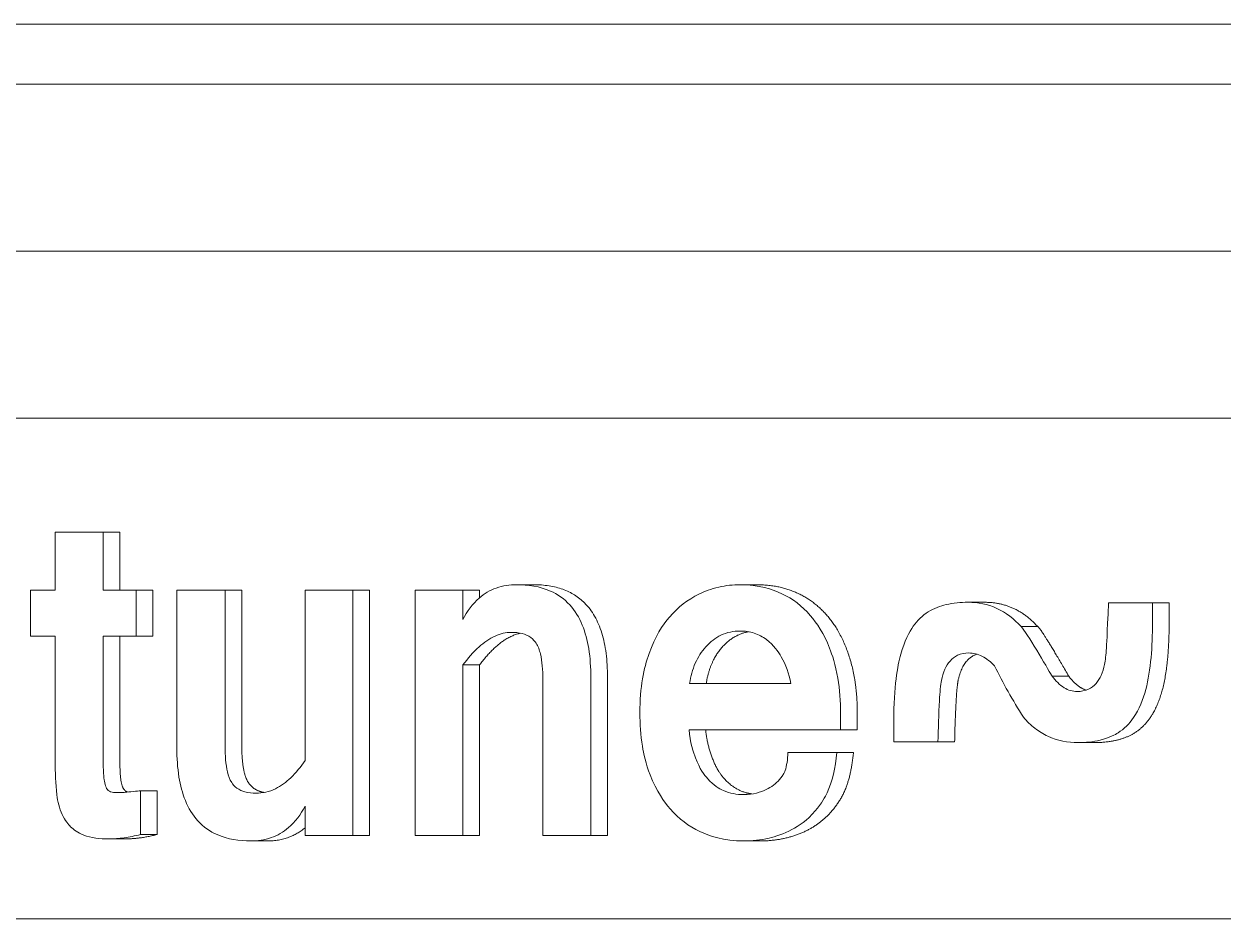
# Model space of a CAD drawing. Header units: inches. Extents: x 12 to 318, y 5 to 204.
# Drawn here: x 232.006 to 233.803, y 86.584 to 87.924 of the extents above; entities that cross this region are included whole.
import ezdxf

# ---------------------------------------------------------------- set-up
doc = ezdxf.new("R2010")
doc.units = ezdxf.units.IN
doc.header["$LTSCALE"] = 9.5
doc.header["$MEASUREMENT"] = 0
doc.layers.add('Visible', color=7, linetype='Continuous', lineweight=18)

msp = doc.modelspace()

# ---------------------------------------------------------------- linework, layer by layer
at = {"layer": 'Visible'}
for p, q in [((239.278264, 87.924298), (228.193139, 87.924298)), ((227.780472, 87.834298), (239.471815, 87.834298)), ((228.511181, 87.584263), (238.741106, 87.584263)), ((230.865688, 87.334263), (236.3866, 87.334263)), ((232.124702, 87.16321), (232.052825, 87.16321)), ((232.052825, 87.16321), (232.052825, 87.076672)), ((232.124702, 87.076672), (232.124702, 87.16321)), ((232.149702, 87.16321), (232.124702, 87.16321)), ((232.149702, 87.16321), (232.149702, 87.076672)), ((232.052825, 87.076672), (232.01601, 87.076672)), ((232.01601, 87.076672), (232.01601, 87.007846)), ((232.173788, 87.076672), (232.124702, 87.076672)), ((232.173788, 87.007846), (232.173788, 87.076672)), ((232.198788, 87.076672), (232.173788, 87.076672)), ((232.198788, 87.076672), (232.198788, 87.007846)), ((232.307274, 87.076672), (232.234959, 87.076672)), ((232.234959, 87.076672), (232.234959, 86.839829)), ((232.307274, 86.84236), (232.307274, 87.076672)), ((232.332274, 87.076672), (232.307274, 87.076672)), ((232.332274, 87.076672), (232.332274, 86.84236)), ((232.498361, 87.076672), (232.426922, 87.076672)), ((232.426922, 87.076672), (232.426922, 86.821611)), ((232.498361, 86.709263), (232.498361, 87.076672)), ((232.523361, 87.076672), (232.498361, 87.076672)), ((232.523361, 87.076672), (232.523361, 86.709263)), ((232.663402, 87.076672), (232.591964, 87.076672)), ((232.591964, 87.076672), (232.591964, 86.709263)), ((232.663402, 87.032643), (232.663402, 87.076672)), ((232.688402, 87.076672), (232.663402, 87.076672)), ((232.688402, 87.076672), (232.688402, 87.065385)), ((232.769044, 87.084769), (232.744044, 87.084769)), ((233.103697, 87.084769), (233.078697, 87.084769)), ((233.444924, 87.058453), (233.419924, 87.058453)), ((233.696035, 87.057441), (233.630294, 87.057441)), ((233.721035, 87.057441), (233.696035, 87.057441)), ((233.696035, 87.027583), (233.696035, 87.057441)), ((233.721035, 87.057441), (233.721035, 87.027583)), ((233.524251, 87.022016), (233.499251, 87.022016)), ((232.01601, 87.007846), (232.052825, 87.007846)), ((232.052825, 87.007846), (232.052825, 86.820599)), ((232.124702, 86.818068), (232.124702, 87.007846)), ((232.124702, 87.007846), (232.173788, 87.007846)), ((232.149702, 87.007846), (232.149702, 86.818068)), ((232.198788, 87.007846), (232.173788, 87.007846)), ((232.663402, 86.709263), (232.663402, 86.964829)), ((232.688402, 86.964829), (232.663402, 86.964829)), ((232.688402, 86.964829), (232.688402, 86.709263)), ((232.783051, 86.943574), (232.783051, 86.709263)), ((232.854927, 86.709263), (232.854927, 86.946105)), ((232.879927, 86.946105), (232.879927, 86.709263)), ((233.154518, 86.936995), (233.002876, 86.936995)), ((233.570708, 86.947623), (233.545708, 86.947623)), ((233.229024, 86.867663), (233.229024, 86.892461)), ((233.254024, 86.892461), (233.254024, 86.867663)), ((233.308603, 86.879809), (233.308603, 86.849445)), ((233.001999, 86.867663), (233.229024, 86.867663)), ((233.254024, 86.867663), (233.229024, 86.867663)), ((233.308603, 86.849445), (233.374782, 86.849445)), ((233.399782, 86.849445), (233.374782, 86.849445)), ((233.609714, 86.848433), (233.584714, 86.848433)), ((233.223327, 86.833757), (233.150135, 86.833757)), ((233.248327, 86.833757), (233.223327, 86.833757)), ((232.180362, 86.710781), (232.180362, 86.776064)), ((232.205362, 86.776064), (232.180362, 86.776064)), ((232.205362, 86.776064), (232.205362, 86.710781)), ((232.426922, 86.753291), (232.426922, 86.709263)), ((232.158029, 86.704202), (232.133029, 86.704202)), ((232.205362, 86.710781), (232.180362, 86.710781)), ((232.370404, 86.701166), (232.345404, 86.701166)), ((232.426922, 86.709263), (232.498361, 86.709263)), ((232.523361, 86.709263), (232.498361, 86.709263)), ((232.591964, 86.709263), (232.663402, 86.709263)), ((232.688402, 86.709263), (232.663402, 86.709263)), ((232.783051, 86.709263), (232.854927, 86.709263)), ((232.879927, 86.709263), (232.854927, 86.709263)), ((233.108956, 86.701166), (233.083956, 86.701166)), ((236.3866, 86.584263), (231.786123, 86.584263))]:
    msp.add_line(p, q, dxfattribs=at)
for points, degree, knots in [([(232.744044, 87.084769), (232.733623, 87.084769), (232.723239, 87.083308), (232.704003, 87.076486), (232.69546, 87.071532), (232.67773, 87.056105), (232.669771, 87.045061), (232.663402, 87.032643)], 3, [-0.286997863, -0.286997863, -0.286997863, -0.286997863, -0.195305384, -0.195305384, -0.109970073, -0.109970073, 0, 0, 0, 0]), ([(232.854927, 86.946105), (232.854927, 86.960426), (232.85404, 86.975039), (232.849776, 87.001172), (232.846737, 87.013079), (232.837511, 87.035582), (232.831355, 87.045842), (232.814992, 87.063767), (232.805166, 87.070565), (232.778457, 87.082338), (232.760995, 87.084769), (232.744044, 87.084769)], 3, [-0.549838036, -0.549838036, -0.549838036, -0.549838036, -0.440760651, -0.440760651, -0.347374274, -0.347374274, -0.251258835, -0.251258835, -0.149149172, -0.149149172, 0, 0, 0, 0]), ([(233.078697, 87.084769), (233.067867, 87.084769), (233.057097, 87.083656), (233.034933, 87.078586), (233.02517, 87.074785), (233.000223, 87.062385), (232.985492, 87.051071), (232.962618, 87.024402), (232.951089, 87.007157), (232.934492, 86.959933), (232.92837, 86.931601), (232.92837, 86.892967)], 3, [-1.49193162, -1.49193162, -1.49193162, -1.49193162, -1.29030138, -1.29030138, -1.0712515, -1.0712515, -0.64119148, -0.64119148, -0.29439022, -0.29439022, 0, 0, 0, 0]), ([(233.229024, 86.892461), (233.229024, 86.909937), (233.227781, 86.927467), (233.221365, 86.965014), (233.216373, 86.979903), (233.203946, 87.011653), (233.193534, 87.027346), (233.171357, 87.052984), (233.157093, 87.063732), (233.126993, 87.078022), (233.10679, 87.084769), (233.078697, 87.084769)], 3, [-0.953742878, -0.953742878, -0.953742878, -0.953742878, -0.864238922, -0.864238922, -0.757751945, -0.757751945, -0.52950742, -0.52950742, -0.247180323, -0.247180323, 0, 0, 0, 0]), ([(233.419924, 87.058453), (233.408986, 87.058453), (233.397876, 87.057452), (233.378374, 87.052816), (233.368993, 87.049599), (233.351493, 87.03866), (233.34405, 87.031404), (233.331795, 87.013853), (233.324714, 87.000585), (233.314251, 86.963023), (233.308603, 86.933078), (233.308603, 86.879809)], 3, [-2.38343253, -2.38343253, -2.38343253, -2.38343253, -1.8060438, -1.8060438, -1.33277788, -1.33277788, -0.86133468, -0.86133468, -0.40590851, -0.40590851, 0, 0, 0, 0]), ([(233.499251, 87.022016), (233.488655, 87.033762), (233.476633, 87.043074), (233.44921, 87.055671), (233.434747, 87.058453), (233.419924, 87.058453)], 3, [-0.259669604, -0.259669604, -0.259669604, -0.259669604, -0.130428825, -0.130428825, 0, 0, 0, 0]), ([(233.630294, 87.057441), (233.628275, 87.009047), (233.627454, 86.994541), (233.626519, 86.980324), (233.625604, 86.971344), (233.624159, 86.965336)], 3, [-0.0733444233, -0.0733444233, -0.0733444233, -0.0733444233, -0.047519074, -0.047519074, 0, 0, 0, 0]), ([(233.545708, 86.947623), (233.542842, 86.95262), (233.511461, 87.007318), (233.500901, 87.0205), (233.50024, 87.021259), (233.499568, 87.021824), (233.499402, 87.021946), (233.499251, 87.022016)], 3, [-0.0812338479, -0.0812338479, -0.0812338479, -0.0812338479, -0.0063211266, -0.0063211266, -0.0014322504, -0.0014322504, 0, 0, 0, 0]), ([(233.584714, 86.848433), (233.59573, 86.848433), (233.60694, 86.849448), (233.631769, 86.855461), (233.640535, 86.860464), (233.653666, 86.868804), (233.661333, 86.876405), (233.676277, 86.898102), (233.682088, 86.912806), (233.693791, 86.957183), (233.696035, 86.992695), (233.696035, 87.027583)], 3, [-0.589636819, -0.589636819, -0.589636819, -0.589636819, -0.553532833, -0.553532833, -0.506526146, -0.506526146, -0.40328783, -0.40328783, -0.265842047, -0.265842047, 0, 0, 0, 0]), ([(232.663402, 86.964829), (232.670662, 86.974526), (232.678744, 86.983867), (232.694903, 86.998292), (232.702974, 87.003999), (232.719535, 87.011446), (232.727705, 87.013412), (232.736155, 87.013412)], 3, [-0.254147783, -0.254147783, -0.254147783, -0.254147783, -0.156374809, -0.156374809, -0.074354364, -0.074354364, 0, 0, 0, 0]), ([(232.736155, 87.013412), (232.741511, 87.013412), (232.747029, 87.012907), (232.756737, 87.01034), (232.761105, 87.008484), (232.768753, 87.002921), (232.771274, 86.999869), (232.776055, 86.992522), (232.778081, 86.986751), (232.782168, 86.970013), (232.783051, 86.956684), (232.783051, 86.943574)], 3, [-0.243715019, -0.243715019, -0.243715019, -0.243715019, -0.209104446, -0.209104446, -0.179401679, -0.179401679, -0.150757457, -0.150757457, -0.099891353, -0.099891353, 0, 0, 0, 0]), ([(233.002876, 86.936995), (233.004467, 86.947562), (233.007211, 86.957783), (233.015482, 86.976455), (233.020703, 86.984566), (233.034083, 86.999441), (233.041597, 87.005146), (233.058996, 87.013492), (233.068712, 87.015437), (233.078697, 87.015437)], 3, [-0.311667492, -0.311667492, -0.311667492, -0.311667492, -0.237050543, -0.237050543, -0.16576507, -0.16576507, -0.087852602, -0.087852602, 0, 0, 0, 0]), ([(233.091198, 87.014354), (233.070128, 87.010583), (233.033135, 86.971915), (233.027876, 86.936995)], 2, [0.22302545, 0.22302545, 0.22302545, 1, 2, 2, 2]), ([(233.078697, 87.015437), (233.085806, 87.015437), (233.092849, 87.014458), (233.106225, 87.010082), (233.112338, 87.006871), (233.12857, 86.994588), (233.135868, 86.984191), (233.147299, 86.964871), (233.151917, 86.95137), (233.154518, 86.936995)], 3, [-0.251457438, -0.251457438, -0.251457438, -0.251457438, -0.21404187, -0.21404187, -0.178283825, -0.178283825, -0.111899249, -0.111899249, 0, 0, 0, 0]), ([(233.380041, 86.94155), (233.381257, 86.947237), (233.38293, 86.952901), (233.387256, 86.962635), (233.389754, 86.966828), (233.396161, 86.974206), (233.399959, 86.977112), (233.409512, 86.981581), (233.415144, 86.982542), (233.4208, 86.982542)], 3, [-0.174010342, -0.174010342, -0.174010342, -0.174010342, -0.129365784, -0.129365784, -0.090658973, -0.090658973, -0.049771795, -0.049771795, 0, 0, 0, 0]), ([(233.4208, 86.982542), (233.424215, 86.982542), (233.427594, 86.982146), (233.43431, 86.980527), (233.437577, 86.979312), (233.447654, 86.974288), (233.453848, 86.969219), (233.459368, 86.963311)], 3, [-0.126574619, -0.126574619, -0.126574619, -0.126574619, -0.096544816, -0.096544816, -0.066224916, -0.066224916, 0, 0, 0, 0]), ([(233.459368, 86.963311), (233.4659, 86.950285), (233.472743, 86.937463), (233.487211, 86.911814), (233.494859, 86.898991), (233.502757, 86.886388)], 3, [-0.23324276, -0.23324276, -0.23324276, -0.23324276, -0.118545851, -0.118545851, 0, 0, 0, 0]), ([(233.624159, 86.965336), (233.622977, 86.959739), (233.621347, 86.954145), (233.617132, 86.944595), (233.614702, 86.940492), (233.608374, 86.933245), (233.604501, 86.930343), (233.594888, 86.925837), (233.589161, 86.92485), (233.583399, 86.92485)], 3, [-0.172747525, -0.172747525, -0.172747525, -0.172747525, -0.128926767, -0.128926767, -0.091254657, -0.091254657, -0.050695576, -0.050695576, 0, 0, 0, 0]), ([(233.374782, 86.849445), (233.375227, 86.868315), (233.375934, 86.892022), (233.377787, 86.923524), (233.37875, 86.935026), (233.380041, 86.94155)], 3, [-0.129093531, -0.129093531, -0.129093531, -0.129093531, -0.050994454, -0.050994454, 0, 0, 0, 0]), ([(233.583399, 86.92485), (233.580043, 86.92485), (233.576738, 86.925323), (233.570143, 86.927248), (233.566949, 86.928699), (233.556958, 86.934735), (233.550906, 86.940871), (233.545708, 86.947623)], 3, [-0.128632551, -0.128632551, -0.128632551, -0.128632551, -0.099126524, -0.099126524, -0.068837122, -0.068837122, 0, 0, 0, 0]), ([(232.92837, 86.892967), (232.92837, 86.876204), (232.929505, 86.859312), (232.934076, 86.83197), (232.93734, 86.816853), (232.953445, 86.775106), (232.965067, 86.759156), (232.986647, 86.734277), (233.001509, 86.72308), (233.032562, 86.7084), (233.053814, 86.701166), (233.083956, 86.701166)], 3, [-1.15207317, -1.15207317, -1.15207317, -1.15207317, -0.93289171, -0.93289171, -0.78803686, -0.78803686, -0.5752915, -0.5752915, -0.26521632, -0.26521632, 0, 0, 0, 0]), ([(233.502757, 86.886388), (233.508045, 86.8802), (233.513792, 86.874629), (233.526155, 86.865042), (233.532628, 86.861087), (233.553894, 86.851238), (233.569167, 86.848433), (233.584714, 86.848433)], 3, [-0.267811712, -0.267811712, -0.267811712, -0.267811712, -0.201580456, -0.201580456, -0.136795366, -0.136795366, 0, 0, 0, 0]), ([(233.083956, 86.770497), (233.073547, 86.770497), (233.063232, 86.772257), (233.047175, 86.77946), (233.038739, 86.78439), (233.025069, 86.799588), (233.017961, 86.808869), (233.009027, 86.832764), (233.003359, 86.849342), (233.001999, 86.867663)], 3, [-1.96156648, -1.96156648, -1.96156648, -1.96156648, -1.05825772, -1.05825772, -0.46701751, -0.46701751, -0.14011971, -0.14011971, 0, 0, 0, 0]), ([(233.026999, 86.867663), (233.028314, 86.849951), (233.042339, 86.808959), (233.064253, 86.783149), (233.086497, 86.772957), (233.096164, 86.771454)], 2, [0, 0, 0, 1, 2, 3, 3.61124941, 3.61124941, 3.61124941]), ([(232.353293, 86.772522), (232.347868, 86.772522), (232.342267, 86.77305), (232.332651, 86.775708), (232.328439, 86.77756), (232.321295, 86.782886), (232.318841, 86.785769), (232.314099, 86.793149), (232.312139, 86.798874), (232.308133, 86.815593), (232.307274, 86.829118), (232.307274, 86.84236)], 3, [-0.253422966, -0.253422966, -0.253422966, -0.253422966, -0.213493453, -0.213493453, -0.180698068, -0.180698068, -0.150977621, -0.150977621, -0.100904321, -0.100904321, 0, 0, 0, 0]), ([(232.332274, 86.84236), (232.332274, 86.80238), (232.350397, 86.776657), (232.365562, 86.773667)], 2, [0, 0, 0, 1, 1.72298337, 1.72298337, 1.72298337]), ([(232.234959, 86.839829), (232.234959, 86.825478), (232.235847, 86.81083), (232.240114, 86.784647), (232.243156, 86.772719), (232.252377, 86.750221), (232.258518, 86.739977), (232.274828, 86.722095), (232.284614, 86.715316), (232.311191, 86.703588), (232.328547, 86.701166), (232.345404, 86.701166)], 3, [-0.548827562, -0.548827562, -0.548827562, -0.548827562, -0.439512351, -0.439512351, -0.34598462, -0.34598462, -0.250058124, -0.250058124, -0.148318491, -0.148318491, 0, 0, 0, 0]), ([(233.083956, 86.701166), (233.096709, 86.701166), (233.10939, 86.702504), (233.131694, 86.707749), (233.143737, 86.711561), (233.166011, 86.723438), (233.178959, 86.731823), (233.200604, 86.757174), (233.20631, 86.767986), (233.216611, 86.789476), (233.22107, 86.81059), (233.223327, 86.833757)], 3, [-0.510586724, -0.510586724, -0.510586724, -0.510586724, -0.395857325, -0.395857325, -0.305816844, -0.305816844, -0.233792858, -0.233792858, -0.177640706, -0.177640706, 0, 0, 0, 0]), ([(233.150135, 86.833757), (233.149709, 86.822917), (233.148433, 86.813491), (233.145571, 86.805624), (233.143429, 86.799854), (233.132149, 86.786888), (233.125261, 86.781776), (233.109723, 86.774303), (233.098151, 86.770497), (233.083956, 86.770497)], 3, [-1.35675121, -1.35675121, -1.35675121, -1.35675121, -0.38738366, -0.38738366, -0.25082013, -0.25082013, -0.12489258, -0.12489258, 0, 0, 0, 0]), ([(232.052825, 86.820599), (232.052825, 86.803756), (232.053227, 86.786833), (232.056407, 86.759889), (232.058925, 86.750014), (232.06763, 86.731343), (232.072574, 86.725649), (232.080254, 86.718027), (232.086435, 86.713267), (232.106713, 86.705614), (232.119896, 86.704202), (232.133029, 86.704202)], 3, [-0.456376523, -0.456376523, -0.456376523, -0.456376523, -0.347954157, -0.347954157, -0.281330285, -0.281330285, -0.211467672, -0.211467672, -0.115556849, -0.115556849, 0, 0, 0, 0]), ([(232.144862, 86.773534), (232.141758, 86.773534), (232.138572, 86.773557), (232.134362, 86.774986), (232.133256, 86.775696), (232.131374, 86.777458), (232.130476, 86.778557), (232.128581, 86.781769), (232.127617, 86.784786), (232.125747, 86.793419), (232.124702, 86.801173), (232.124702, 86.818068)], 3, [-0.460292219, -0.460292219, -0.460292219, -0.460292219, -0.324637621, -0.324637621, -0.26853254, -0.26853254, -0.218737319, -0.218737319, -0.128741654, -0.128741654, 0, 0, 0, 0]), ([(232.149702, 86.818068), (232.149702, 86.800356), (232.15277, 86.782643), (232.157591, 86.775558), (232.160924, 86.774459), (232.161212, 86.774378)], 2, [0, 0, 0, 1, 2, 3, 3.08653024, 3.08653024, 3.08653024]), ([(232.426922, 86.821611), (232.420613, 86.812188), (232.413506, 86.803257), (232.398584, 86.789025), (232.39096, 86.783403), (232.373246, 86.774817), (232.363469, 86.772522), (232.353293, 86.772522)], 3, [-0.259852508, -0.259852508, -0.259852508, -0.259852508, -0.169044662, -0.169044662, -0.089539798, -0.089539798, 0, 0, 0, 0]), ([(232.180362, 86.776064), (232.176964, 86.77577), (232.162683, 86.774532), (232.156107, 86.773899), (232.152377, 86.773534), (232.144862, 86.773534)], 3, [-0.296822188, -0.296822188, -0.296822188, -0.296822188, -0.06611673, -0.06611673, 0, 0, 0, 0]), ([(232.345404, 86.701166), (232.355886, 86.701166), (232.366335, 86.70262), (232.385701, 86.709401), (232.394319, 86.714325), (232.412296, 86.729724), (232.42041, 86.740798), (232.426922, 86.753291)], 3, [-0.289149274, -0.289149274, -0.289149274, -0.289149274, -0.196914302, -0.196914302, -0.111111337, -0.111111337, 0, 0, 0, 0]), ([(232.133029, 86.704202), (232.140637, 86.704202), (232.148266, 86.704797), (232.164054, 86.706991), (232.172269, 86.708686), (232.180362, 86.710781)], 3, [-0.13991373, -0.13991373, -0.13991373, -0.13991373, -0.072976112, -0.072976112, 0, 0, 0, 0])]:
    msp.add_open_spline(points, degree=degree, knots=knots, dxfattribs=at)
for points in [[(232.769044, 87.084769), (232.879927, 87.084769), (232.879927, 86.946105)], [(233.103697, 87.084769), (233.137444, 87.084769), (233.193543, 87.058453), (233.232987, 87.007846), (233.254024, 86.936489), (233.254024, 86.892461)], [(233.444924, 87.058453), (233.491381, 87.058453), (233.524251, 87.022016)], [(233.524251, 87.022016), (233.526443, 87.021004), (233.549233, 86.985072), (233.570708, 86.947623)], [(233.721035, 87.027583), (233.721035, 86.979506), (233.708764, 86.911186), (233.681591, 86.867663), (233.639078, 86.848433), (233.609714, 86.848433)], [(232.749509, 87.012168), (232.718956, 87.005636), (232.688402, 86.964829)], [(233.433289, 86.980703), (233.41195, 86.973859), (233.405041, 86.94155)], [(233.405041, 86.94155), (233.401535, 86.923838), (233.399782, 86.849445)], [(233.570708, 86.947623), (233.583002, 86.931652), (233.59659, 86.926882)], [(233.248327, 86.833757), (233.244382, 86.793271), (233.220277, 86.747218), (233.183463, 86.716854), (233.135691, 86.701166), (233.108956, 86.701166)], [(232.426922, 86.720839), (232.403791, 86.701166), (232.370404, 86.701166)], [(232.205362, 86.710781), (232.179942, 86.704202), (232.158029, 86.704202)]]:
    msp.add_open_spline(points, degree=2, dxfattribs=at)

doc.saveas('drawing.dxf')
